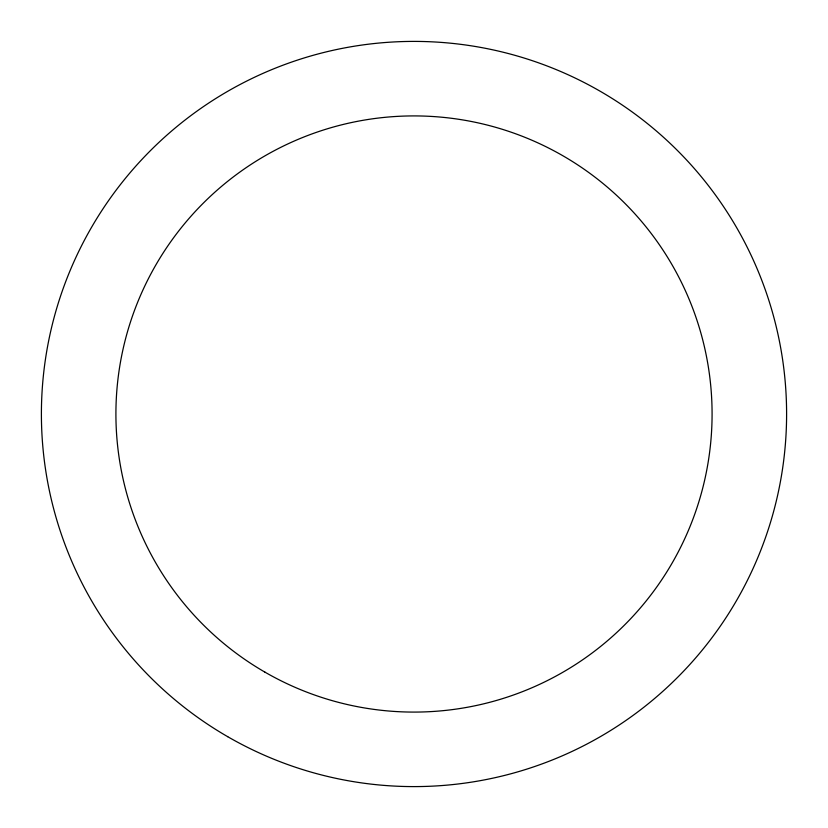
<?xml version="1.0" encoding="UTF-8"?>
<svg xmlns="http://www.w3.org/2000/svg" width="828" height="828" viewBox="0 0 828 828"><rect width="100%" height="100%" fill="white"/><g stroke="black" fill="none" stroke-linecap="round" stroke-linejoin="round"><path stroke-width="1.24" d="M264.96 672.15A298.08 298.08 0 0 0 712.08 414A298.08 298.08 0 0 0 264.96 155.85A298.08 298.08 0 0 0 264.96 672.15M227.7 736.682A372.6 372.6 0 0 0 786.6 414A372.6 372.6 0 0 0 227.7 91.318A372.6 372.6 0 0 0 227.7 736.682"/></g></svg>
